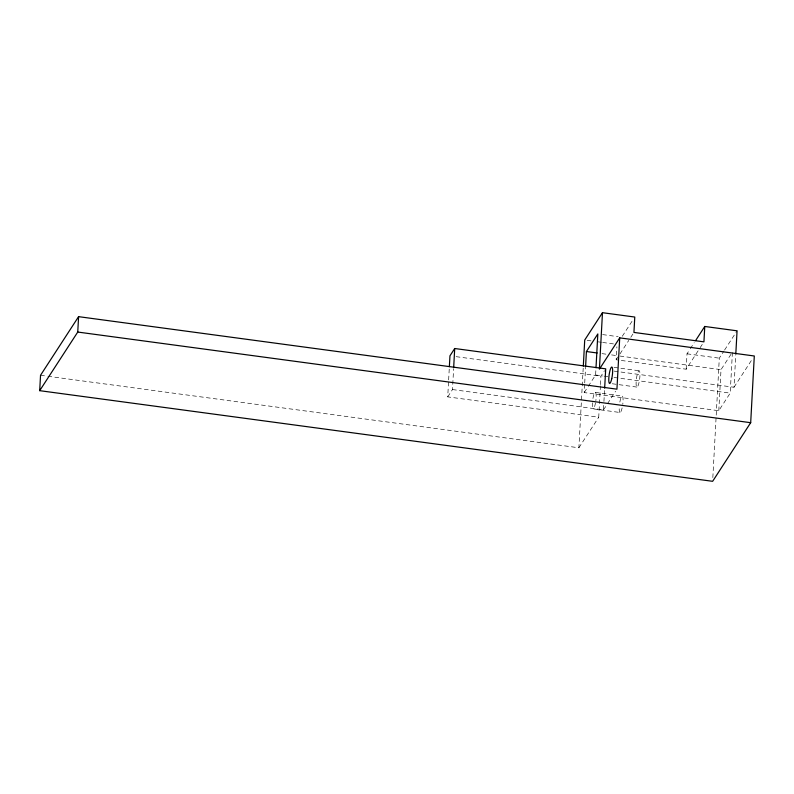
<?xml version="1.0" encoding="UTF-8"?>
<svg xmlns="http://www.w3.org/2000/svg" width="794" height="794" viewBox="0 0 794 794"><rect width="100%" height="100%" fill="white"/><g stroke="black" fill="none" stroke-linecap="round" stroke-linejoin="round"><path stroke-width="0.6" stroke-dasharray="3.97 2.98" d="M600.423 385.834L598.726 417.217L447.727 396.881L448.58 381.189M448.64 379.979L449.295 367.91M447.727 396.881L452.481 389.556L453.592 369.031M47.908 376.267L578.886 447.786L583.243 367.285M718.788 410.706L721.012 369.657L732.425 352.07L730.202 393.119L718.788 410.706L584.195 392.573L584.652 384.127M584.721 382.916L585.575 367.225M588.225 386.37L595.609 374.986L595.937 368.952M600.492 384.624L600.949 376.177L604.512 370.679M452.481 389.556L603.48 409.893L603.877 402.647M603.936 401.446L604.591 389.368M698.105 350.829L686.175 369.21L616.184 359.781L616.898 346.76M686.175 369.21L687.009 353.816L689.639 349.767M712.833 477.621L719.304 358.173L723.91 351.077M614.099 371.106L734.003 387.254L735.73 355.355M584.195 392.573L587.56 387.403M622.278 336.289L633.463 319.069M616.184 359.781L628.798 340.368M630.773 337.321L633.304 333.411M578.886 447.786L598.726 417.217M603.48 409.893L606.844 404.712M607.519 403.68L615.588 391.243M690.294 348.755L694.244 342.68M700.119 347.722L702.66 343.812M724.565 350.065L737.06 330.82M734.003 387.254L752.335 359.017M602.626 334.592L618.179 336.686M587.113 340.358L591.897 341.003M597.882 341.817L601.465 342.293M602.666 342.462L614.625 344.07M687.009 353.816L719.304 358.173M601.971 353.628L606.755 354.273M611.549 354.908L618.725 355.881M619.945 356.049L721.012 369.657M613.98 367.364L638.932 370.729M595.609 374.986L602.954 375.979M604.174 376.138L607.847 376.634M613.97 377.458L730.202 393.119M456.093 356.665L600.949 376.177M612.194 383.75L637.135 387.115M595.292 392.405L622.208 396.037M592.374 402.757A8.307 1.618 -82.3 0 0 593.158 408.88L620.074 412.503A8.307 1.618 -82.3 0 0 622.436 406.419M40.534 375.274L46.677 376.098M592.929 398.489A8.307 1.618 -82.3 0 1 595.073 392.474A8.307 1.618 -82.3 0 1 596.165 396.543L596.076 398.528A8.307 1.618 -82.3 0 1 595.847 400.662M595.52 402.796A8.307 1.618 -82.3 0 1 593.158 408.88M619.846 402.111A8.307 1.618 -82.3 0 1 621.99 396.097A8.307 1.618 -82.3 0 1 623.082 400.166L622.992 402.161A8.307 1.618 -82.3 0 1 622.764 404.295M620.074 412.503A8.307 1.618 -82.3 0 1 619.29 406.379M639.081 382.291L638.624 384.117A8.307 1.618 -82.3 0 1 636.133 381.854A8.307 1.618 -82.3 0 1 639.349 370.788L639.676 371.403A8.307 1.618 -82.3 0 1 639.081 382.291"/><path stroke-width="1.19" d="M39.7 390.668L40.534 375.274L78.586 316.657L616.938 389.169L619.717 337.867L754.3 355.99L750.687 422.696L712.635 481.313L39.7 390.668L77.752 332.051L78.586 316.657M449.364 366.699L449.95 355.831L454.704 348.506L605.703 368.843L604.661 388.167M453.662 367.821L454.704 348.506M583.312 366.044L584.721 340.04L602.477 312.687L634.773 317.044L633.94 332.428L703.931 341.857L704.764 326.463L737.06 330.82L735.8 354.134M585.635 366.014L586.419 351.524L597.832 333.946L596.006 367.741M602.477 312.687L599.42 369.131L619.717 337.867M695.554 340.656L704.764 326.463M586.419 351.524L597.187 352.983M77.752 332.051L750.687 422.696M611.767 378.609L611.301 380.445A8.307 1.618 -82.3 0 1 608.809 378.172A8.307 1.618 -82.3 0 1 612.025 367.116L612.353 367.731A8.307 1.618 -82.3 0 1 611.767 378.609"/></g></svg>
